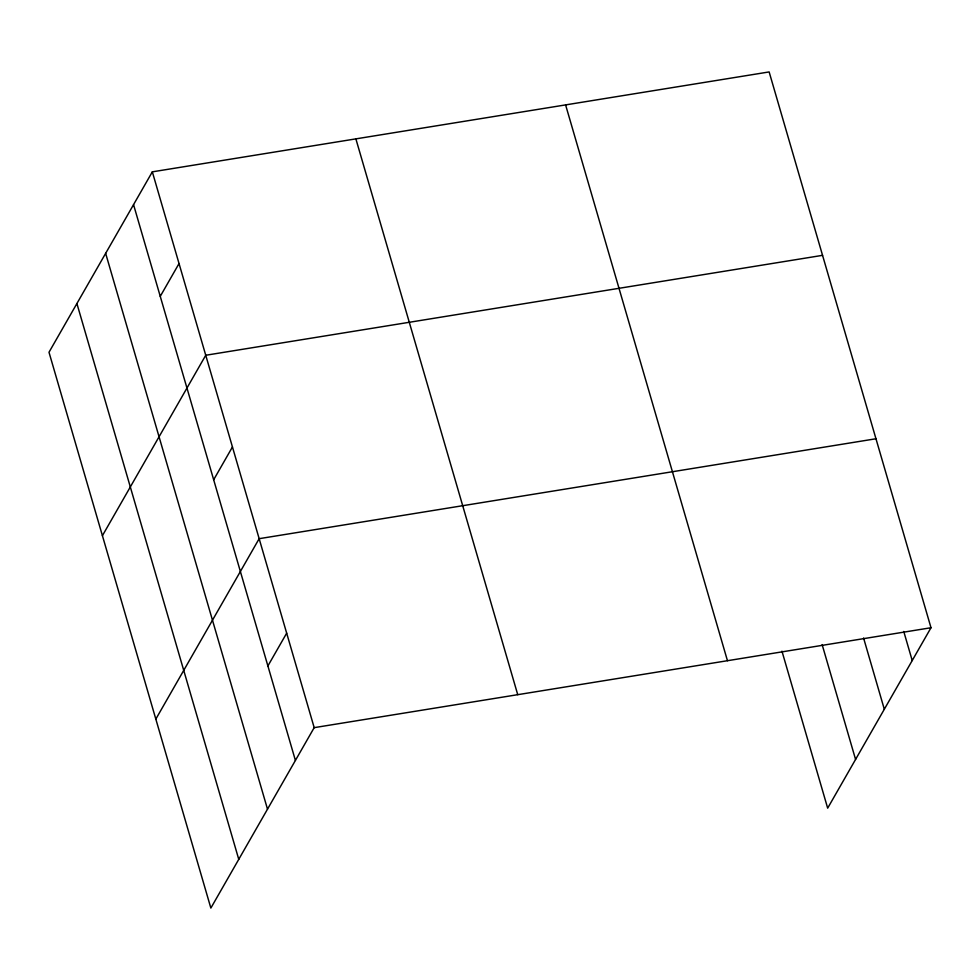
<?xml version="1.0" encoding="UTF-8"?>
<svg xmlns="http://www.w3.org/2000/svg" width="980" height="980" viewBox="0 0 980 980"><rect width="100%" height="100%" fill="white"/><g stroke="black" fill="none" stroke-linecap="round" stroke-linejoin="round"><path stroke-width="1.47" d="M152.329 171.843L49 352.261L210.859 908.068L314.188 727.65L152.329 171.843L769.141 71.932L931 627.739L827.671 808.157L781.954 651.161M160.255 296.352L179.034 263.559M102.41 535.68L205.739 355.262L822.551 255.339M213.665 479.771L232.444 446.966M155.832 719.1L259.161 538.682L875.973 438.758M267.883 665.959L286.675 633.166M314.188 727.65L931 627.739M903.756 631.463L912.221 660.532M863.576 638.017L884.315 709.251M822.134 644.607L855.577 759.439M565.595 104.897L727.454 660.704M355.875 138.878L517.734 694.673M133.549 204.649L295.409 760.443M105.644 253.355L267.503 809.162M76.906 303.555L238.765 859.35"/></g></svg>
